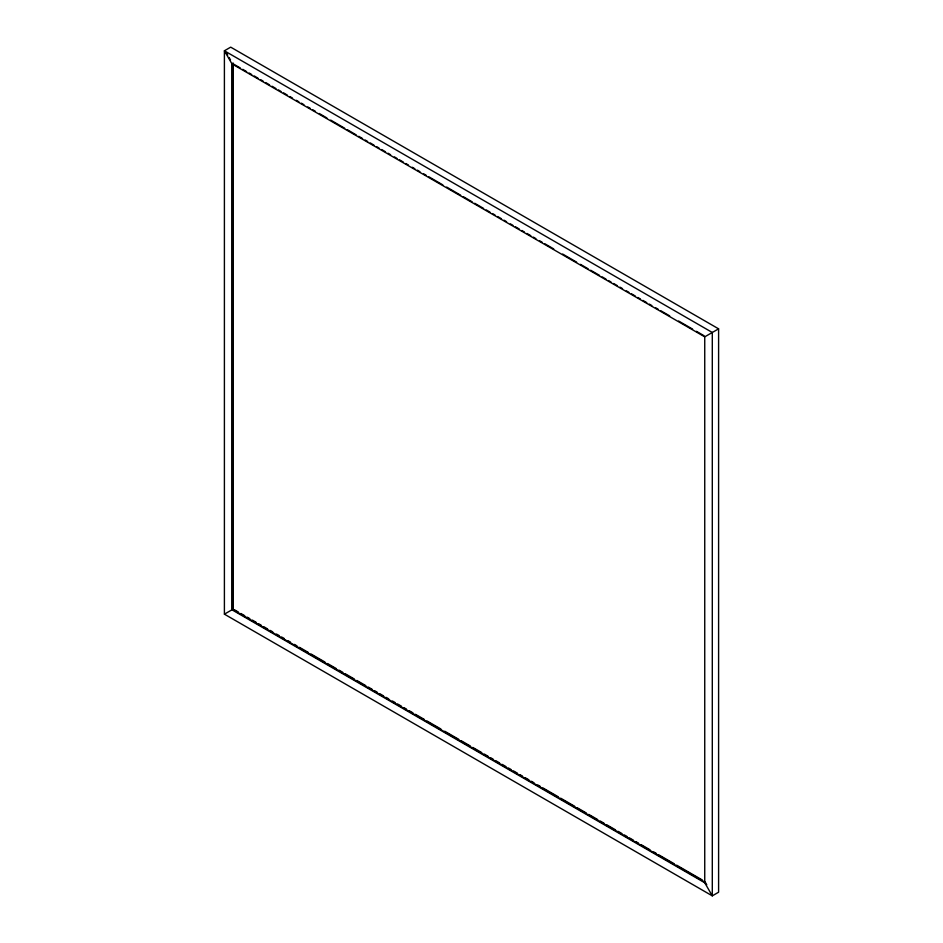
<?xml version="1.0" encoding="UTF-8"?>
<svg xmlns="http://www.w3.org/2000/svg" width="943" height="943" viewBox="0 0 943 943"><rect width="100%" height="100%" fill="white"/><g stroke="black" fill="none" stroke-linecap="round" stroke-linejoin="round"><path stroke-width="1.41" d="M224.399 614.164L224.399 50.792L230.705 47.15L718.601 328.836L718.601 892.208L712.295 895.85L224.399 614.164L233.227 609.072L233.227 63.063M706.755 884.793L705.364 882.389L232.591 609.437L232.591 63.523L231.966 63.888L231.966 609.803L704.739 882.754L712.295 895.85L712.295 332.478L718.601 328.836M704.739 336.84L231.966 63.888L224.399 50.792L712.295 332.478L704.739 336.84L704.739 882.754L705.364 882.389M232.591 63.523L240.241 67.943M242.787 69.322L246.606 71.621M249.152 73L251.71 74.556M254.256 75.947L258.076 78.245M260.622 79.625L263.18 81.181M265.726 82.571L269.545 84.858M272.091 86.249L275.922 88.536M278.468 89.927L281.014 91.483M283.56 92.874L287.391 95.16M289.937 96.551L292.483 98.107M296.302 100.312L298.86 101.785M301.406 103.176L303.952 104.72M307.772 106.936L310.33 108.41M312.876 109.801L315.422 111.345M319.241 113.478L326.891 117.969M330.71 120.103L344.737 128.272M347.283 129.674L356.206 134.896M358.753 136.299L362.572 138.574M365.118 139.977L367.676 141.509M370.222 142.912L374.041 145.187M376.587 146.601L379.133 148.134M381.691 149.536L385.51 151.811M388.056 153.226L390.602 154.758M394.433 156.903L396.979 158.436M399.526 159.838L403.356 162.113M405.903 163.528L408.449 165.06M412.268 167.265L414.826 168.738M417.372 170.153L419.918 171.673M423.737 173.83L426.283 175.351M428.841 176.777L442.856 184.922M446.676 187.079L460.691 195.225M463.249 196.639L472.16 201.837M474.718 203.264L483.629 208.462M486.187 209.888L490.006 212.14M492.552 213.566L495.099 215.087M497.656 216.513L501.476 218.764M504.022 220.191L506.568 221.711M510.399 223.88L512.945 225.389M515.491 226.815L519.31 229.066M521.868 230.493L524.414 232.002M526.96 233.44L530.779 235.679M533.337 237.117L535.883 238.626M539.702 240.807L542.249 242.304M544.806 243.742L553.718 248.928M562.641 254.044L576.656 262.166M580.487 264.358L588.126 268.79M590.672 270.24L599.595 275.415M602.141 276.865L605.972 279.093M608.518 280.543L611.064 282.04M613.61 283.489L617.441 285.717M619.987 287.167L622.533 288.652M626.352 290.845L628.91 292.33M631.456 293.792L635.276 296.019M637.822 297.469L640.38 298.955M642.926 300.416L646.745 302.632M649.291 304.094L651.849 305.579M655.668 307.772L658.214 309.257M660.76 310.719L669.683 315.881M678.606 321.021L692.622 329.119M696.441 331.323L704.091 335.743M234.501 609.803L238.32 612.019M240.866 613.48L244.697 615.696M247.243 617.17L249.789 618.632M252.335 620.105L256.166 622.321M258.712 623.795L261.258 625.256M263.804 626.73L267.623 628.946M270.181 630.407L272.727 631.881M276.547 634.097L279.093 635.558M281.651 637.032L284.197 638.505M288.016 640.721L290.562 642.183M294.393 644.399L296.939 645.872M299.485 647.334L308.408 652.497M310.954 653.959L324.97 662.057M327.527 663.53L336.439 668.681M338.997 670.155L342.816 672.359M345.362 673.832L354.285 678.984M356.831 680.457L365.754 685.608M368.3 687.082L372.12 689.286M374.677 690.759L377.224 692.233M379.77 693.706L383.589 695.91M386.147 697.384L388.693 698.857M392.512 701.062L395.058 702.535M397.604 704.008L401.435 706.213M403.981 707.686L406.527 709.16M409.073 710.633L412.904 712.837M415.45 714.311L424.374 719.462M426.92 720.935L440.935 729.033M444.754 731.238L458.781 739.336M461.327 740.809L470.251 745.96M472.797 747.434L481.72 752.585M484.266 754.058L488.085 756.262M490.631 757.736L493.189 759.209M495.735 760.683L499.554 762.887M502.1 764.36L505.931 766.565M508.477 768.038L511.023 769.512M513.57 770.985L517.401 773.189M519.947 774.663L522.493 776.136M525.039 777.61L528.87 779.814M531.416 781.287L533.962 782.761M537.781 784.965L540.339 786.438M542.885 787.912L558.173 796.741M560.72 798.214L574.735 806.312M577.293 807.786L586.204 812.937M588.762 814.41L597.673 819.561M600.231 821.035L604.05 823.239M606.597 824.712L615.52 829.864M618.066 831.337L621.885 833.541M624.443 835.015L626.989 836.488M629.535 837.962L633.354 840.166M635.912 841.639L638.458 843.113M641.004 844.586L649.927 849.737M653.747 851.942L656.293 853.415M658.851 854.888L674.139 863.717M676.685 865.191L702.17 879.913M226.355 52.714L227.734 55.118M229.125 57.523L230.516 59.928M232.591 63.429L232.591 609.437"/></g></svg>
